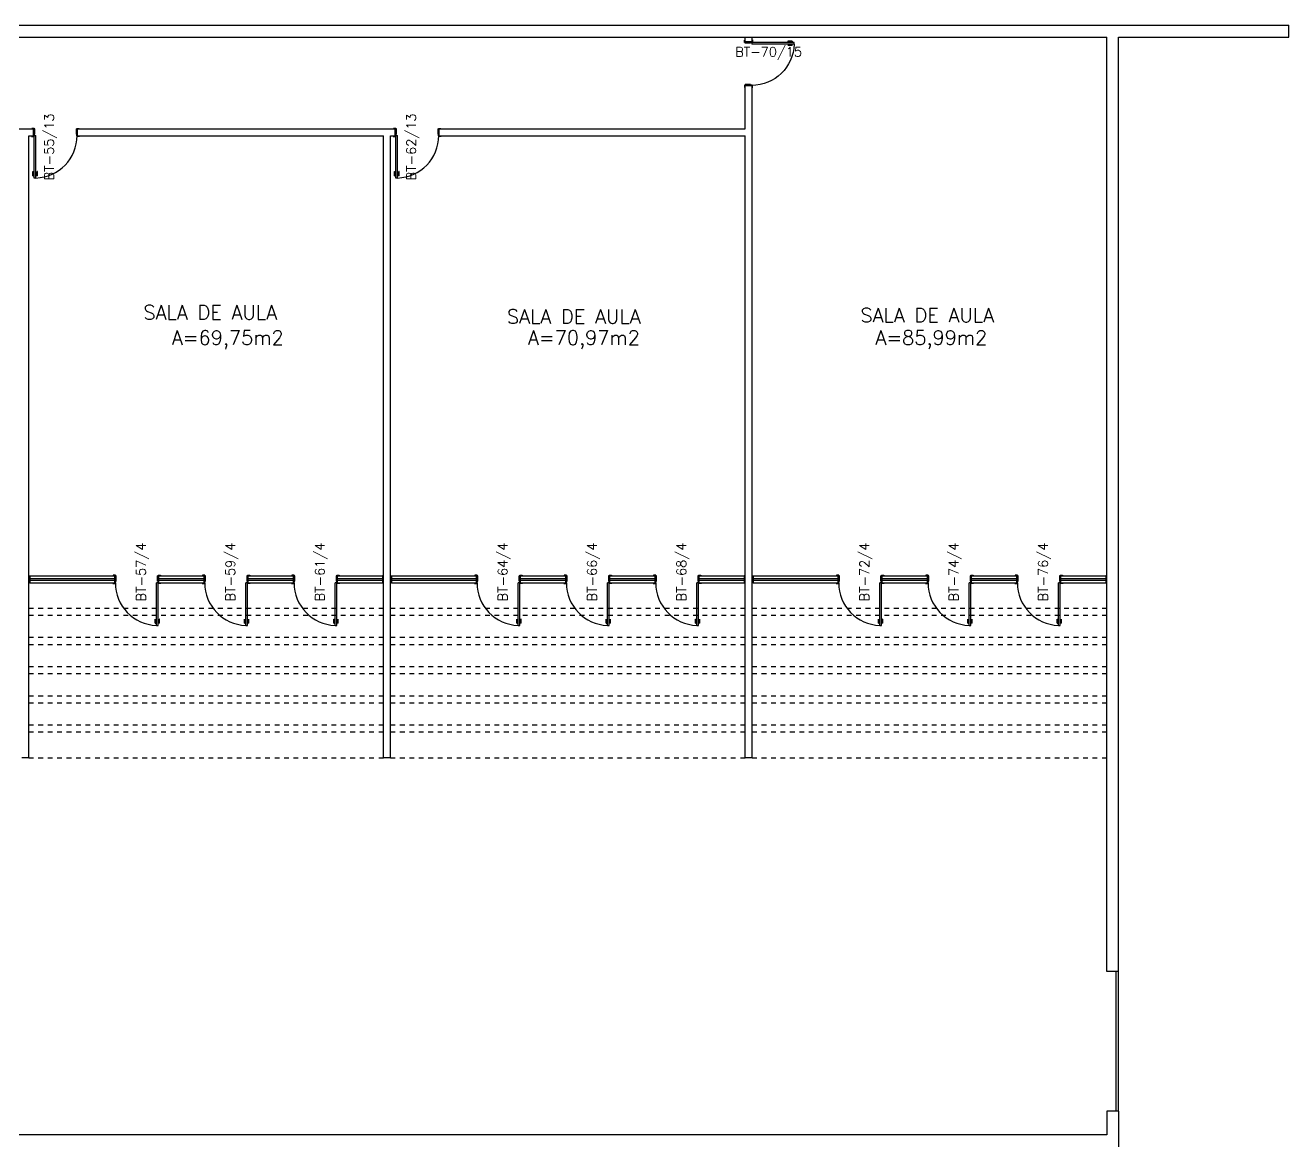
# Model space of a CAD drawing. Header units: inches. Extents: x 248.3 to 332.3, y 109.2 to 149.8.
# Drawn here: x 305.6 to 332.32, y 125.47 to 149.06 of the extents above; entities that cross this region are included whole.
import ezdxf
from ezdxf.enums import TextEntityAlignment as Align

# ---------------------------------------------------------------- set-up
doc = ezdxf.new("R2010")
doc.units = ezdxf.units.IN
doc.header["$LTSCALE"] = 0.02
doc.header["$MEASUREMENT"] = 0
doc.linetypes.add('HIDDEN', pattern=[0.375, 0.25, -0.125])
for name, color, linetype in [('1', 2, 'CONTINUOUS'), ('2', 2, 'CONTINUOUS'), ('3', 2, 'CONTINUOUS'), ('DIV2', 2, 'CONTINUOUS'), ('DIVISORIA', 2, 'CONTINUOUS'), ('ENDEREÇO', 2, 'CONTINUOUS'), ('PAREDE', 2, 'CONTINUOUS'), ('PISO', 1, 'CONTINUOUS'), ('PROJ', 1, 'HIDDEN'), ('TEXTO', 2, 'CONTINUOUS')]:
    doc.layers.add(name, color=color, linetype=linetype)
doc.styles.add('UNB-100', font='simplex.shx', dxfattribs={"height": 0.2})

# ---------------------------------------------------------------- blocks, each defined once
blk = doc.blocks.new('DOOR90')
at = {"layer": '1', "color": 1}
blk.add_arc((0.02, 0.01), 0.9, 271.9102, 0, dxfattribs=at)
at = {"layer": '2', "color": 1}
for p, q in [((-0.015, -0.755), (-0.01, -0.755)), ((-0.015, -0.845), (-0.015, -0.755)), ((-0.01, -0.845), (-0.01, -0.755)), ((0.08, -0.755), (0.075, -0.755)), ((0.075, -0.845), (0.075, -0.755)), ((0.08, -0.845), (0.08, -0.755)), ((-0.015, -0.845), (0.012, -0.845)), ((-0.01, -0.825), (0.012, -0.825)), ((0.012, -0.853), (0.012, -0.818)), ((0.012, -0.818), (0.015, -0.818)), ((0.012, -0.853), (0.015, -0.853)), ((0.053, -0.818), (0.05, -0.818)), ((0.053, -0.853), (0.05, -0.853)), ((0.053, -0.853), (0.053, -0.818)), ((0.075, -0.825), (0.053, -0.825)), ((0.08, -0.845), (0.053, -0.845))]:
    blk.add_line(p, q, dxfattribs=at)
at = {"layer": '3'}
for p, q in [((0.015, -0.89), (0.015, 0.01)), ((0.015, 0.01), (0.05, 0.01)), ((0.05, -0.89), (0.05, 0.01)), ((0.05, -0.89), (0.015, -0.89))]:
    blk.add_line(p, q, dxfattribs=at)
blk = doc.blocks.new('DOOR-90')
at = {"layer": '1', "color": 1}
blk.add_arc((-0.02, 0), 0.9, 180, 268.0898, dxfattribs=at)
at = {"layer": '2', "color": 1}
for p, q in [((-0.08, -0.855), (-0.08, -0.765)), ((-0.08, -0.765), (-0.075, -0.765)), ((-0.075, -0.855), (-0.075, -0.765)), ((0.01, -0.855), (0.01, -0.765)), ((0.015, -0.765), (0.01, -0.765)), ((0.015, -0.855), (0.015, -0.765)), ((-0.08, -0.855), (-0.053, -0.855)), ((-0.075, -0.835), (-0.053, -0.835)), ((-0.053, -0.828), (-0.05, -0.828)), ((-0.053, -0.863), (-0.053, -0.828)), ((-0.053, -0.863), (-0.05, -0.863)), ((-0.012, -0.828), (-0.015, -0.828)), ((-0.012, -0.863), (-0.015, -0.863)), ((-0.012, -0.863), (-0.012, -0.828)), ((0.01, -0.835), (-0.012, -0.835)), ((0.015, -0.855), (-0.012, -0.855))]:
    blk.add_line(p, q, dxfattribs=at)
at = {"layer": '3'}
for p, q in [((-0.05, -0.9), (-0.05, 0)), ((-0.015, 0), (-0.05, 0)), ((-0.015, -0.9), (-0.015, 0)), ((-0.05, -0.9), (-0.015, -0.9))]:
    blk.add_line(p, q, dxfattribs=at)

msp = doc.modelspace()

# ---------------------------------------------------------------- linework, layer by layer
at = {"layer": '1'}
for p, q in [((305.693, 137.42), (307.493, 137.42)), ((307.493, 137.27), (307.493, 137.42)), ((308.423, 137.42), (309.383, 137.42)), ((308.423, 137.27), (308.423, 137.42)), ((309.383, 137.27), (309.383, 137.42)), ((310.313, 137.42), (311.273, 137.42)), ((310.313, 137.27), (310.313, 137.42)), ((311.273, 137.27), (311.273, 137.42)), ((312.203, 137.42), (313.153, 137.42)), ((312.203, 137.27), (312.203, 137.42)), ((313.343, 137.42), (315.143, 137.42)), ((315.143, 137.27), (315.143, 137.42)), ((316.073, 137.42), (317.033, 137.42)), ((316.073, 137.27), (316.073, 137.42)), ((317.033, 137.27), (317.033, 137.42)), ((317.963, 137.42), (318.923, 137.42)), ((317.963, 137.27), (317.963, 137.42)), ((318.923, 137.27), (318.923, 137.42)), ((319.853, 137.42), (320.803, 137.42)), ((319.853, 137.27), (319.853, 137.42)), ((320.993, 137.42), (322.793, 137.42)), ((322.793, 137.27), (322.793, 137.42)), ((323.723, 137.42), (324.683, 137.42)), ((323.723, 137.27), (323.723, 137.42)), ((324.683, 137.27), (324.683, 137.42)), ((325.613, 137.42), (326.573, 137.42)), ((325.613, 137.27), (325.613, 137.42)), ((326.573, 137.27), (326.573, 137.42)), ((327.503, 137.42), (328.453, 137.42)), ((327.503, 137.27), (327.503, 137.42)), ((305.693, 137.36), (307.493, 137.36)), ((305.693, 137.33), (307.493, 137.33)), ((305.693, 137.27), (307.493, 137.27)), ((308.423, 137.36), (309.383, 137.36)), ((308.423, 137.33), (309.383, 137.33)), ((308.423, 137.27), (309.388, 137.27)), ((310.308, 137.27), (311.273, 137.27)), ((310.313, 137.36), (311.273, 137.36)), ((310.313, 137.33), (311.273, 137.33)), ((312.203, 137.36), (313.153, 137.36)), ((312.203, 137.33), (313.153, 137.33)), ((312.203, 137.27), (313.153, 137.27)), ((313.343, 137.36), (315.143, 137.36)), ((313.343, 137.33), (315.143, 137.33)), ((313.343, 137.27), (315.143, 137.27)), ((316.073, 137.36), (317.033, 137.36)), ((316.073, 137.33), (317.033, 137.33)), ((316.073, 137.27), (317.038, 137.27)), ((317.958, 137.27), (318.923, 137.27)), ((317.963, 137.36), (318.923, 137.36)), ((317.963, 137.33), (318.923, 137.33)), ((319.853, 137.36), (320.803, 137.36)), ((319.853, 137.33), (320.803, 137.33)), ((319.853, 137.27), (320.803, 137.27)), ((320.993, 137.36), (322.793, 137.36)), ((320.993, 137.33), (322.793, 137.33)), ((320.993, 137.27), (322.793, 137.27)), ((323.723, 137.36), (324.683, 137.36)), ((323.723, 137.33), (324.683, 137.33)), ((323.723, 137.27), (324.688, 137.27)), ((325.608, 137.27), (326.573, 137.27)), ((325.613, 137.36), (326.573, 137.36)), ((325.613, 137.33), (326.573, 137.33)), ((327.503, 137.36), (328.453, 137.36)), ((327.503, 137.33), (328.453, 137.33)), ((327.503, 137.27), (328.453, 137.27))]:
    msp.add_line(p, q, dxfattribs=at)
at = {"layer": '3'}
for p, q in [((320.813, 148.695), (320.813, 148.745)), ((320.813, 148.745), (320.823, 148.745)), ((320.823, 148.695), (320.813, 148.695)), ((320.823, 148.71), (320.823, 148.695)), ((320.823, 148.685), (320.823, 148.695)), ((320.938, 148.685), (320.823, 148.685)), ((320.973, 148.695), (320.938, 148.695)), ((320.938, 148.695), (320.938, 148.685)), ((320.973, 148.755), (320.983, 148.755)), ((320.973, 148.71), (320.973, 148.705)), ((320.983, 148.705), (320.973, 148.705)), ((320.973, 148.705), (320.973, 148.695)), ((320.983, 148.755), (320.983, 148.705)), ((320.823, 147.795), (320.813, 147.795)), ((320.813, 147.795), (320.813, 147.745)), ((320.938, 147.805), (320.823, 147.805)), ((320.823, 147.805), (320.823, 147.795)), ((320.823, 147.78), (320.823, 147.795)), ((320.938, 147.795), (320.938, 147.805)), ((320.973, 147.795), (320.938, 147.795)), ((320.973, 147.785), (320.973, 147.795)), ((320.813, 147.745), (320.823, 147.745)), ((320.983, 147.785), (320.973, 147.785)), ((320.973, 147.78), (320.973, 147.785)), ((320.973, 147.735), (320.983, 147.735)), ((320.983, 147.735), (320.983, 147.785)), ((305.788, 146.88), (305.738, 146.88)), ((305.738, 146.88), (305.738, 146.87)), ((305.773, 146.87), (305.788, 146.87)), ((305.788, 146.87), (305.788, 146.88)), ((305.798, 146.87), (305.788, 146.87)), ((305.788, 146.72), (305.788, 146.755)), ((305.788, 146.755), (305.798, 146.755)), ((305.798, 146.755), (305.798, 146.87)), ((306.678, 146.755), (306.678, 146.87)), ((306.678, 146.87), (306.688, 146.87)), ((306.688, 146.755), (306.678, 146.755)), ((306.688, 146.87), (306.688, 146.88)), ((306.688, 146.88), (306.738, 146.88)), ((306.703, 146.87), (306.688, 146.87)), ((306.688, 146.72), (306.688, 146.755)), ((306.738, 146.88), (306.738, 146.87)), ((313.438, 146.88), (313.388, 146.88)), ((313.388, 146.88), (313.388, 146.87)), ((313.423, 146.87), (313.438, 146.87)), ((313.438, 146.87), (313.438, 146.88)), ((313.448, 146.87), (313.438, 146.87)), ((313.438, 146.72), (313.438, 146.755)), ((313.438, 146.755), (313.448, 146.755)), ((313.448, 146.755), (313.448, 146.87)), ((314.328, 146.755), (314.328, 146.87)), ((314.328, 146.87), (314.338, 146.87)), ((314.338, 146.755), (314.328, 146.755)), ((314.338, 146.87), (314.338, 146.88)), ((314.338, 146.88), (314.388, 146.88)), ((314.353, 146.87), (314.338, 146.87)), ((314.338, 146.72), (314.338, 146.755)), ((314.388, 146.88), (314.388, 146.87)), ((305.728, 146.72), (305.728, 146.71)), ((305.728, 146.71), (305.778, 146.71)), ((305.773, 146.72), (305.778, 146.72)), ((305.778, 146.71), (305.778, 146.72)), ((305.778, 146.72), (305.788, 146.72)), ((306.698, 146.72), (306.688, 146.72)), ((306.698, 146.71), (306.698, 146.72)), ((306.703, 146.72), (306.698, 146.72)), ((306.748, 146.71), (306.698, 146.71)), ((306.748, 146.72), (306.748, 146.71)), ((313.378, 146.72), (313.378, 146.71)), ((313.378, 146.71), (313.428, 146.71)), ((313.423, 146.72), (313.428, 146.72)), ((313.428, 146.71), (313.428, 146.72)), ((313.428, 146.72), (313.438, 146.72)), ((314.348, 146.72), (314.338, 146.72)), ((314.348, 146.71), (314.348, 146.72)), ((314.353, 146.72), (314.348, 146.72)), ((314.398, 146.71), (314.348, 146.71)), ((314.398, 146.72), (314.398, 146.71)), ((305.673, 137.42), (305.693, 137.42)), ((305.693, 137.42), (305.693, 137.27)), ((307.508, 137.43), (307.458, 137.43)), ((307.458, 137.43), (307.458, 137.42)), ((307.493, 137.42), (307.508, 137.42)), ((307.508, 137.42), (307.508, 137.43)), ((307.518, 137.42), (307.508, 137.42)), ((307.518, 137.305), (307.518, 137.42)), ((308.398, 137.305), (308.398, 137.42)), ((308.398, 137.42), (308.408, 137.42)), ((308.408, 137.42), (308.408, 137.43)), ((308.408, 137.43), (308.458, 137.43)), ((308.423, 137.42), (308.408, 137.42)), ((308.458, 137.43), (308.458, 137.42)), ((309.398, 137.43), (309.348, 137.43)), ((309.348, 137.43), (309.348, 137.42)), ((309.383, 137.42), (309.398, 137.42)), ((309.398, 137.42), (309.398, 137.43)), ((309.408, 137.42), (309.398, 137.42)), ((309.408, 137.305), (309.408, 137.42)), ((310.288, 137.305), (310.288, 137.42)), ((310.288, 137.42), (310.298, 137.42)), ((310.298, 137.42), (310.298, 137.43)), ((310.298, 137.43), (310.348, 137.43)), ((310.313, 137.42), (310.298, 137.42)), ((310.348, 137.43), (310.348, 137.42)), ((311.238, 137.43), (311.238, 137.42)), ((311.288, 137.43), (311.238, 137.43)), ((311.273, 137.42), (311.288, 137.42)), ((311.288, 137.42), (311.288, 137.43)), ((311.298, 137.42), (311.288, 137.42)), ((311.298, 137.305), (311.298, 137.42)), ((312.178, 137.42), (312.188, 137.42)), ((312.178, 137.305), (312.178, 137.42)), ((312.188, 137.43), (312.238, 137.43)), ((312.188, 137.42), (312.188, 137.43)), ((312.203, 137.42), (312.188, 137.42)), ((312.238, 137.43), (312.238, 137.42)), ((313.173, 137.42), (313.153, 137.42)), ((313.153, 137.42), (313.153, 137.27)), ((313.323, 137.42), (313.343, 137.42)), ((313.343, 137.42), (313.343, 137.27)), ((315.158, 137.43), (315.108, 137.43)), ((315.108, 137.43), (315.108, 137.42)), ((315.143, 137.42), (315.158, 137.42)), ((315.158, 137.42), (315.158, 137.43)), ((315.168, 137.42), (315.158, 137.42)), ((315.168, 137.305), (315.168, 137.42)), ((316.048, 137.305), (316.048, 137.42)), ((316.048, 137.42), (316.058, 137.42)), ((316.058, 137.42), (316.058, 137.43)), ((316.058, 137.43), (316.108, 137.43)), ((316.073, 137.42), (316.058, 137.42)), ((316.108, 137.43), (316.108, 137.42)), ((317.048, 137.43), (316.998, 137.43)), ((316.998, 137.43), (316.998, 137.42)), ((317.033, 137.42), (317.048, 137.42)), ((317.048, 137.42), (317.048, 137.43)), ((317.058, 137.42), (317.048, 137.42)), ((317.058, 137.305), (317.058, 137.42)), ((317.938, 137.305), (317.938, 137.42)), ((317.938, 137.42), (317.948, 137.42)), ((317.948, 137.42), (317.948, 137.43)), ((317.948, 137.43), (317.998, 137.43)), ((317.963, 137.42), (317.948, 137.42)), ((317.998, 137.43), (317.998, 137.42)), ((318.888, 137.43), (318.888, 137.42)), ((318.938, 137.43), (318.888, 137.43)), ((318.923, 137.42), (318.938, 137.42)), ((318.938, 137.42), (318.938, 137.43)), ((318.948, 137.42), (318.938, 137.42)), ((318.948, 137.305), (318.948, 137.42)), ((319.828, 137.42), (319.838, 137.42)), ((319.828, 137.305), (319.828, 137.42)), ((319.838, 137.43), (319.888, 137.43)), ((319.838, 137.42), (319.838, 137.43)), ((319.853, 137.42), (319.838, 137.42)), ((319.888, 137.43), (319.888, 137.42)), ((320.823, 137.42), (320.803, 137.42)), ((320.803, 137.42), (320.803, 137.27)), ((320.973, 137.42), (320.993, 137.42)), ((320.993, 137.42), (320.993, 137.27)), ((322.808, 137.43), (322.758, 137.43)), ((322.758, 137.43), (322.758, 137.42)), ((322.793, 137.42), (322.808, 137.42)), ((322.808, 137.42), (322.808, 137.43)), ((322.818, 137.42), (322.808, 137.42)), ((322.818, 137.305), (322.818, 137.42)), ((323.698, 137.305), (323.698, 137.42)), ((323.698, 137.42), (323.708, 137.42)), ((323.708, 137.42), (323.708, 137.43)), ((323.708, 137.43), (323.758, 137.43)), ((323.723, 137.42), (323.708, 137.42)), ((323.758, 137.43), (323.758, 137.42)), ((324.698, 137.43), (324.648, 137.43)), ((324.648, 137.43), (324.648, 137.42)), ((324.683, 137.42), (324.698, 137.42)), ((324.698, 137.42), (324.698, 137.43)), ((324.708, 137.42), (324.698, 137.42)), ((324.708, 137.305), (324.708, 137.42)), ((325.588, 137.305), (325.588, 137.42)), ((325.588, 137.42), (325.598, 137.42)), ((325.598, 137.42), (325.598, 137.43)), ((325.598, 137.43), (325.648, 137.43)), ((325.613, 137.42), (325.598, 137.42)), ((325.648, 137.43), (325.648, 137.42)), ((326.538, 137.43), (326.538, 137.42)), ((326.588, 137.43), (326.538, 137.43)), ((326.573, 137.42), (326.588, 137.42)), ((326.588, 137.42), (326.588, 137.43)), ((326.598, 137.42), (326.588, 137.42)), ((326.598, 137.305), (326.598, 137.42)), ((327.478, 137.42), (327.488, 137.42)), ((327.478, 137.305), (327.478, 137.42)), ((327.488, 137.43), (327.538, 137.43)), ((327.488, 137.42), (327.488, 137.43)), ((327.503, 137.42), (327.488, 137.42)), ((327.538, 137.43), (327.538, 137.42)), ((328.473, 137.42), (328.453, 137.42)), ((328.453, 137.42), (328.453, 137.27)), ((305.693, 137.27), (305.673, 137.27)), ((307.448, 137.27), (307.448, 137.26)), ((307.448, 137.26), (307.498, 137.26)), ((307.493, 137.27), (307.498, 137.27)), ((307.498, 137.26), (307.498, 137.27)), ((307.498, 137.27), (307.508, 137.27)), ((307.508, 137.27), (307.508, 137.305)), ((307.508, 137.305), (307.518, 137.305)), ((308.408, 137.305), (308.398, 137.305)), ((308.408, 137.27), (308.408, 137.305)), ((308.418, 137.27), (308.408, 137.27)), ((308.418, 137.26), (308.418, 137.27)), ((308.423, 137.27), (308.418, 137.27)), ((308.468, 137.26), (308.418, 137.26)), ((308.468, 137.27), (308.468, 137.26)), ((309.338, 137.27), (309.338, 137.26)), ((309.338, 137.26), (309.388, 137.26)), ((309.383, 137.27), (309.388, 137.27)), ((309.388, 137.26), (309.388, 137.27)), ((309.388, 137.27), (309.398, 137.27)), ((309.398, 137.27), (309.398, 137.305)), ((309.398, 137.305), (309.408, 137.305)), ((310.298, 137.305), (310.288, 137.305)), ((310.298, 137.27), (310.298, 137.305)), ((310.308, 137.27), (310.298, 137.27)), ((310.308, 137.26), (310.308, 137.27)), ((310.313, 137.27), (310.308, 137.27)), ((310.358, 137.26), (310.308, 137.26)), ((310.358, 137.27), (310.358, 137.26)), ((311.228, 137.27), (311.228, 137.26)), ((311.228, 137.26), (311.278, 137.26)), ((311.273, 137.27), (311.278, 137.27)), ((311.278, 137.27), (311.288, 137.27)), ((311.278, 137.26), (311.278, 137.27)), ((311.288, 137.305), (311.298, 137.305)), ((311.288, 137.27), (311.288, 137.305)), ((312.188, 137.305), (312.178, 137.305)), ((312.188, 137.27), (312.188, 137.305)), ((312.198, 137.27), (312.188, 137.27)), ((312.203, 137.27), (312.198, 137.27)), ((312.198, 137.26), (312.198, 137.27)), ((312.248, 137.26), (312.198, 137.26)), ((312.248, 137.27), (312.248, 137.26)), ((313.153, 137.27), (313.173, 137.27)), ((313.343, 137.27), (313.323, 137.27)), ((315.098, 137.27), (315.098, 137.26)), ((315.098, 137.26), (315.148, 137.26)), ((315.143, 137.27), (315.148, 137.27)), ((315.148, 137.26), (315.148, 137.27)), ((315.148, 137.27), (315.158, 137.27)), ((315.158, 137.27), (315.158, 137.305)), ((315.158, 137.305), (315.168, 137.305)), ((316.058, 137.305), (316.048, 137.305)), ((316.058, 137.27), (316.058, 137.305)), ((316.068, 137.27), (316.058, 137.27)), ((316.068, 137.26), (316.068, 137.27)), ((316.073, 137.27), (316.068, 137.27)), ((316.118, 137.26), (316.068, 137.26)), ((316.118, 137.27), (316.118, 137.26)), ((316.988, 137.27), (316.988, 137.26)), ((316.988, 137.26), (317.038, 137.26)), ((317.033, 137.27), (317.038, 137.27)), ((317.038, 137.26), (317.038, 137.27)), ((317.038, 137.27), (317.048, 137.27)), ((317.048, 137.27), (317.048, 137.305)), ((317.048, 137.305), (317.058, 137.305)), ((317.948, 137.305), (317.938, 137.305)), ((317.948, 137.27), (317.948, 137.305)), ((317.958, 137.27), (317.948, 137.27)), ((317.958, 137.26), (317.958, 137.27)), ((317.963, 137.27), (317.958, 137.27)), ((318.008, 137.26), (317.958, 137.26)), ((318.008, 137.27), (318.008, 137.26)), ((318.878, 137.27), (318.878, 137.26)), ((318.878, 137.26), (318.928, 137.26)), ((318.923, 137.27), (318.928, 137.27)), ((318.928, 137.27), (318.938, 137.27)), ((318.928, 137.26), (318.928, 137.27)), ((318.938, 137.305), (318.948, 137.305)), ((318.938, 137.27), (318.938, 137.305)), ((319.838, 137.305), (319.828, 137.305)), ((319.838, 137.27), (319.838, 137.305)), ((319.848, 137.27), (319.838, 137.27)), ((319.853, 137.27), (319.848, 137.27)), ((319.848, 137.26), (319.848, 137.27)), ((319.898, 137.26), (319.848, 137.26)), ((319.898, 137.27), (319.898, 137.26)), ((320.803, 137.27), (320.823, 137.27)), ((320.993, 137.27), (320.973, 137.27)), ((322.748, 137.27), (322.748, 137.26)), ((322.748, 137.26), (322.798, 137.26)), ((322.793, 137.27), (322.798, 137.27)), ((322.798, 137.26), (322.798, 137.27)), ((322.798, 137.27), (322.808, 137.27)), ((322.808, 137.27), (322.808, 137.305)), ((322.808, 137.305), (322.818, 137.305)), ((323.708, 137.305), (323.698, 137.305)), ((323.708, 137.27), (323.708, 137.305)), ((323.718, 137.27), (323.708, 137.27)), ((323.718, 137.26), (323.718, 137.27)), ((323.723, 137.27), (323.718, 137.27)), ((323.768, 137.26), (323.718, 137.26)), ((323.768, 137.27), (323.768, 137.26)), ((324.638, 137.27), (324.638, 137.26)), ((324.638, 137.26), (324.688, 137.26)), ((324.683, 137.27), (324.688, 137.27)), ((324.688, 137.26), (324.688, 137.27)), ((324.688, 137.27), (324.698, 137.27)), ((324.698, 137.27), (324.698, 137.305)), ((324.698, 137.305), (324.708, 137.305)), ((325.598, 137.305), (325.588, 137.305)), ((325.598, 137.27), (325.598, 137.305)), ((325.608, 137.27), (325.598, 137.27)), ((325.608, 137.26), (325.608, 137.27)), ((325.613, 137.27), (325.608, 137.27)), ((325.658, 137.26), (325.608, 137.26)), ((325.658, 137.27), (325.658, 137.26)), ((326.528, 137.27), (326.528, 137.26)), ((326.528, 137.26), (326.578, 137.26)), ((326.573, 137.27), (326.578, 137.27)), ((326.578, 137.27), (326.588, 137.27)), ((326.578, 137.26), (326.578, 137.27)), ((326.588, 137.305), (326.598, 137.305)), ((326.588, 137.27), (326.588, 137.305)), ((327.488, 137.305), (327.478, 137.305)), ((327.488, 137.27), (327.488, 137.305)), ((327.498, 137.27), (327.488, 137.27)), ((327.503, 137.27), (327.498, 137.27)), ((327.498, 137.26), (327.498, 137.27)), ((327.548, 137.26), (327.498, 137.26)), ((327.548, 137.27), (327.548, 137.26)), ((328.453, 137.27), (328.473, 137.27))]:
    msp.add_line(p, q, dxfattribs=at)
at = {"layer": 'DIV2'}
for p, q in [((314.353, 146.87), (320.823, 146.87)), ((314.353, 146.72), (320.823, 146.72))]:
    msp.add_line(p, q, dxfattribs=at)
at = {"layer": 'DIVISORIA'}
for p, q in [((328.673, 126.1), (328.673, 129.05)), ((328.723, 126.1), (328.723, 129.05))]:
    msp.add_line(p, q, dxfattribs=at)
at = {"layer": 'PAREDE'}
for p, q in [((282.823, 149.06), (332.323, 149.06)), ((332.323, 148.81), (332.323, 149.06)), ((282.573, 148.81), (313.323, 148.81)), ((313.323, 148.81), (328.473, 148.81)), ((320.823, 148.71), (320.823, 148.81)), ((320.973, 148.71), (320.823, 148.71)), ((320.823, 148.71), (320.973, 148.71)), ((320.973, 148.71), (320.973, 148.81)), ((328.473, 129.05), (328.473, 148.81)), ((328.723, 129.05), (328.723, 148.81)), ((328.723, 148.81), (332.323, 148.81)), ((320.973, 147.78), (320.823, 147.78)), ((320.823, 146.87), (320.823, 147.78)), ((320.973, 133.57), (320.973, 147.78)), ((299.053, 146.87), (305.773, 146.87)), ((305.773, 146.72), (305.773, 146.87)), ((306.703, 146.72), (306.703, 146.87)), ((306.703, 146.87), (313.423, 146.87)), ((313.423, 146.72), (313.423, 146.87)), ((314.353, 146.72), (314.353, 146.87)), ((305.673, 133.57), (305.673, 146.72)), ((305.673, 146.72), (305.773, 146.72)), ((306.703, 146.72), (313.173, 146.72)), ((313.173, 133.57), (313.173, 146.72)), ((313.323, 133.57), (313.323, 146.72)), ((313.323, 146.72), (313.423, 146.72)), ((320.823, 133.57), (320.823, 146.72)), ((305.673, 133.57), (305.523, 133.57)), ((313.323, 133.57), (313.173, 133.57)), ((320.973, 133.57), (320.823, 133.57)), ((328.723, 129.05), (328.473, 129.05)), ((328.473, 126.1), (328.473, 125.6)), ((328.723, 126.1), (328.473, 126.1)), ((328.723, 126.1), (328.723, 110.49)), ((328.473, 125.6), (290.223, 125.6))]:
    msp.add_line(p, q, dxfattribs=at)
at = {"layer": 'PISO', "linetype": 'HIDDEN'}
msp.add_line((320.973, 133.57), (328.473, 133.57), dxfattribs=at)
at = {"layer": 'PROJ', "linetype": 'HIDDEN', "ltscale": 0.5}
for p, q in [((313.173, 136.728), (305.673, 136.728)), ((313.173, 136.578), (305.673, 136.578)), ((320.823, 136.728), (313.323, 136.728)), ((320.823, 136.578), (313.323, 136.578)), ((328.473, 136.728), (320.973, 136.728)), ((328.473, 136.578), (320.973, 136.578)), ((313.173, 136.112), (305.673, 136.112)), ((320.823, 136.112), (313.323, 136.112)), ((328.473, 136.112), (320.973, 136.112)), ((313.173, 135.962), (305.673, 135.962)), ((320.823, 135.962), (313.323, 135.962)), ((328.473, 135.962), (320.973, 135.962)), ((313.173, 135.495), (305.673, 135.495)), ((313.173, 135.345), (305.673, 135.345)), ((320.823, 135.495), (313.323, 135.495)), ((320.823, 135.345), (313.323, 135.345)), ((328.473, 135.495), (320.973, 135.495)), ((328.473, 135.345), (320.973, 135.345)), ((313.173, 134.878), (305.673, 134.878)), ((313.173, 134.728), (305.673, 134.728)), ((320.823, 134.878), (313.323, 134.878)), ((320.823, 134.728), (313.323, 134.728)), ((328.473, 134.878), (320.973, 134.878)), ((328.473, 134.728), (320.973, 134.728)), ((313.173, 134.262), (305.673, 134.262)), ((320.823, 134.262), (313.323, 134.262)), ((328.473, 134.262), (320.973, 134.262)), ((313.173, 134.112), (305.673, 134.112)), ((320.823, 134.112), (313.323, 134.112)), ((328.473, 134.112), (320.973, 134.112)), ((305.673, 133.57), (313.173, 133.57)), ((313.323, 133.57), (320.823, 133.57))]:
    msp.add_line(p, q, dxfattribs=at)

# ---------------------------------------------------------------- block references
at = {"layer": '3', "xscale": -1, "rotation": 90}
msp.add_blockref('DOOR90', (320.973, 148.71), dxfattribs=at)
at = {"layer": '3'}
for p in [(305.773, 146.72), (313.423, 146.72)]:
    msp.add_blockref('DOOR90', p, dxfattribs=at)
at = {"layer": '3', "rotation": 5.144755732544582e-09}
for p in [(308.423, 137.27), (310.313, 137.27), (312.203, 137.27), (316.073, 137.27), (317.963, 137.27), (319.853, 137.27), (323.723, 137.27), (325.613, 137.27), (327.503, 137.27)]:
    msp.add_blockref('DOOR-90', p, dxfattribs=at)

# ---------------------------------------------------------------- texts
at = {"layer": 'ENDEREÇO', "style": 'UNB-100'}
msp.add_text('BT-70/15', height=0.2, dxfattribs=at).set_placement((321.321, 148.398), align=Align.CENTER)
for s, p in [('BT-55/13', (306.202, 146.487)), ('BT-62/13', (313.86, 146.487)), ('BT-57/4', (308.146, 137.497)), ('BT-59/4', (310.036, 137.497)), ('BT-61/4', (311.926, 137.498)), ('BT-64/4', (315.796, 137.497)), ('BT-66/4', (317.686, 137.497)), ('BT-68/4', (319.576, 137.497)), ('BT-72/4', (323.446, 137.497)), ('BT-74/4', (325.336, 137.497)), ('BT-76/4', (327.226, 137.497))]:
    msp.add_text(s, height=0.2, rotation=90, dxfattribs=at).set_placement(p, align=Align.CENTER)
at = {"layer": 'TEXTO', "style": 'UNB-100'}
for p in [(308.096, 142.839), (315.785, 142.753), (323.262, 142.78)]:
    msp.add_text('SALA DE AULA', height=0.3, dxfattribs=at).set_placement(p)
for s, p in [('A=69,75m2', (309.881, 142.306)), ('A=70,97m2', (317.414, 142.306)), ('A=85,99m2', (324.762, 142.306))]:
    msp.add_text(s, height=0.3, dxfattribs=at).set_placement(p, align=Align.CENTER)

doc.saveas('drawing.dxf')
